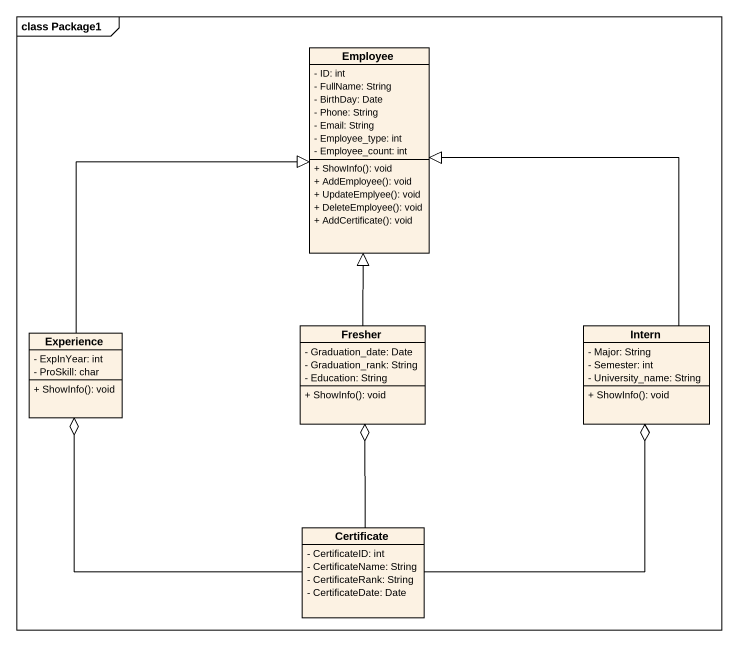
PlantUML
@startuml
mainframe class Package1
hide circle
hide empty members
skinparam classAttributeIconSize 0
class Employee {
  - ID: int
  - FullName: String
  - BirthDay: Date
  - Phone: String
  - Email: String
  - Employee_type: int
  - Employee_count: int
  + ShowInfo(): void
  + AddEmployee(): void
  + UpdateEmplyee(): void
  + DeleteEmployee(): void
  + AddCertificate(): void
}
class Experience {
  - ExpInYear: int
  - ProSkill: char
  + ShowInfo(): void
}
class Fresher {
  - Graduation_date: Date
  - Graduation_rank: String
  - Education: String
  + ShowInfo(): void
}
class Intern {
  - Major: String
  - Semester: int
  - University_name: String
  + ShowInfo(): void
}
class Certificate {
  - CertificateID: int
  - CertificateName: String
  - CertificateRank: String
  - CertificateDate: Date
}
Experience -up-|> Employee
Fresher -up-|> Employee
Intern -up-|> Employee
Certificate -up-o Experience
Certificate -up-o Fresher
Certificate -up-o Intern
@enduml
